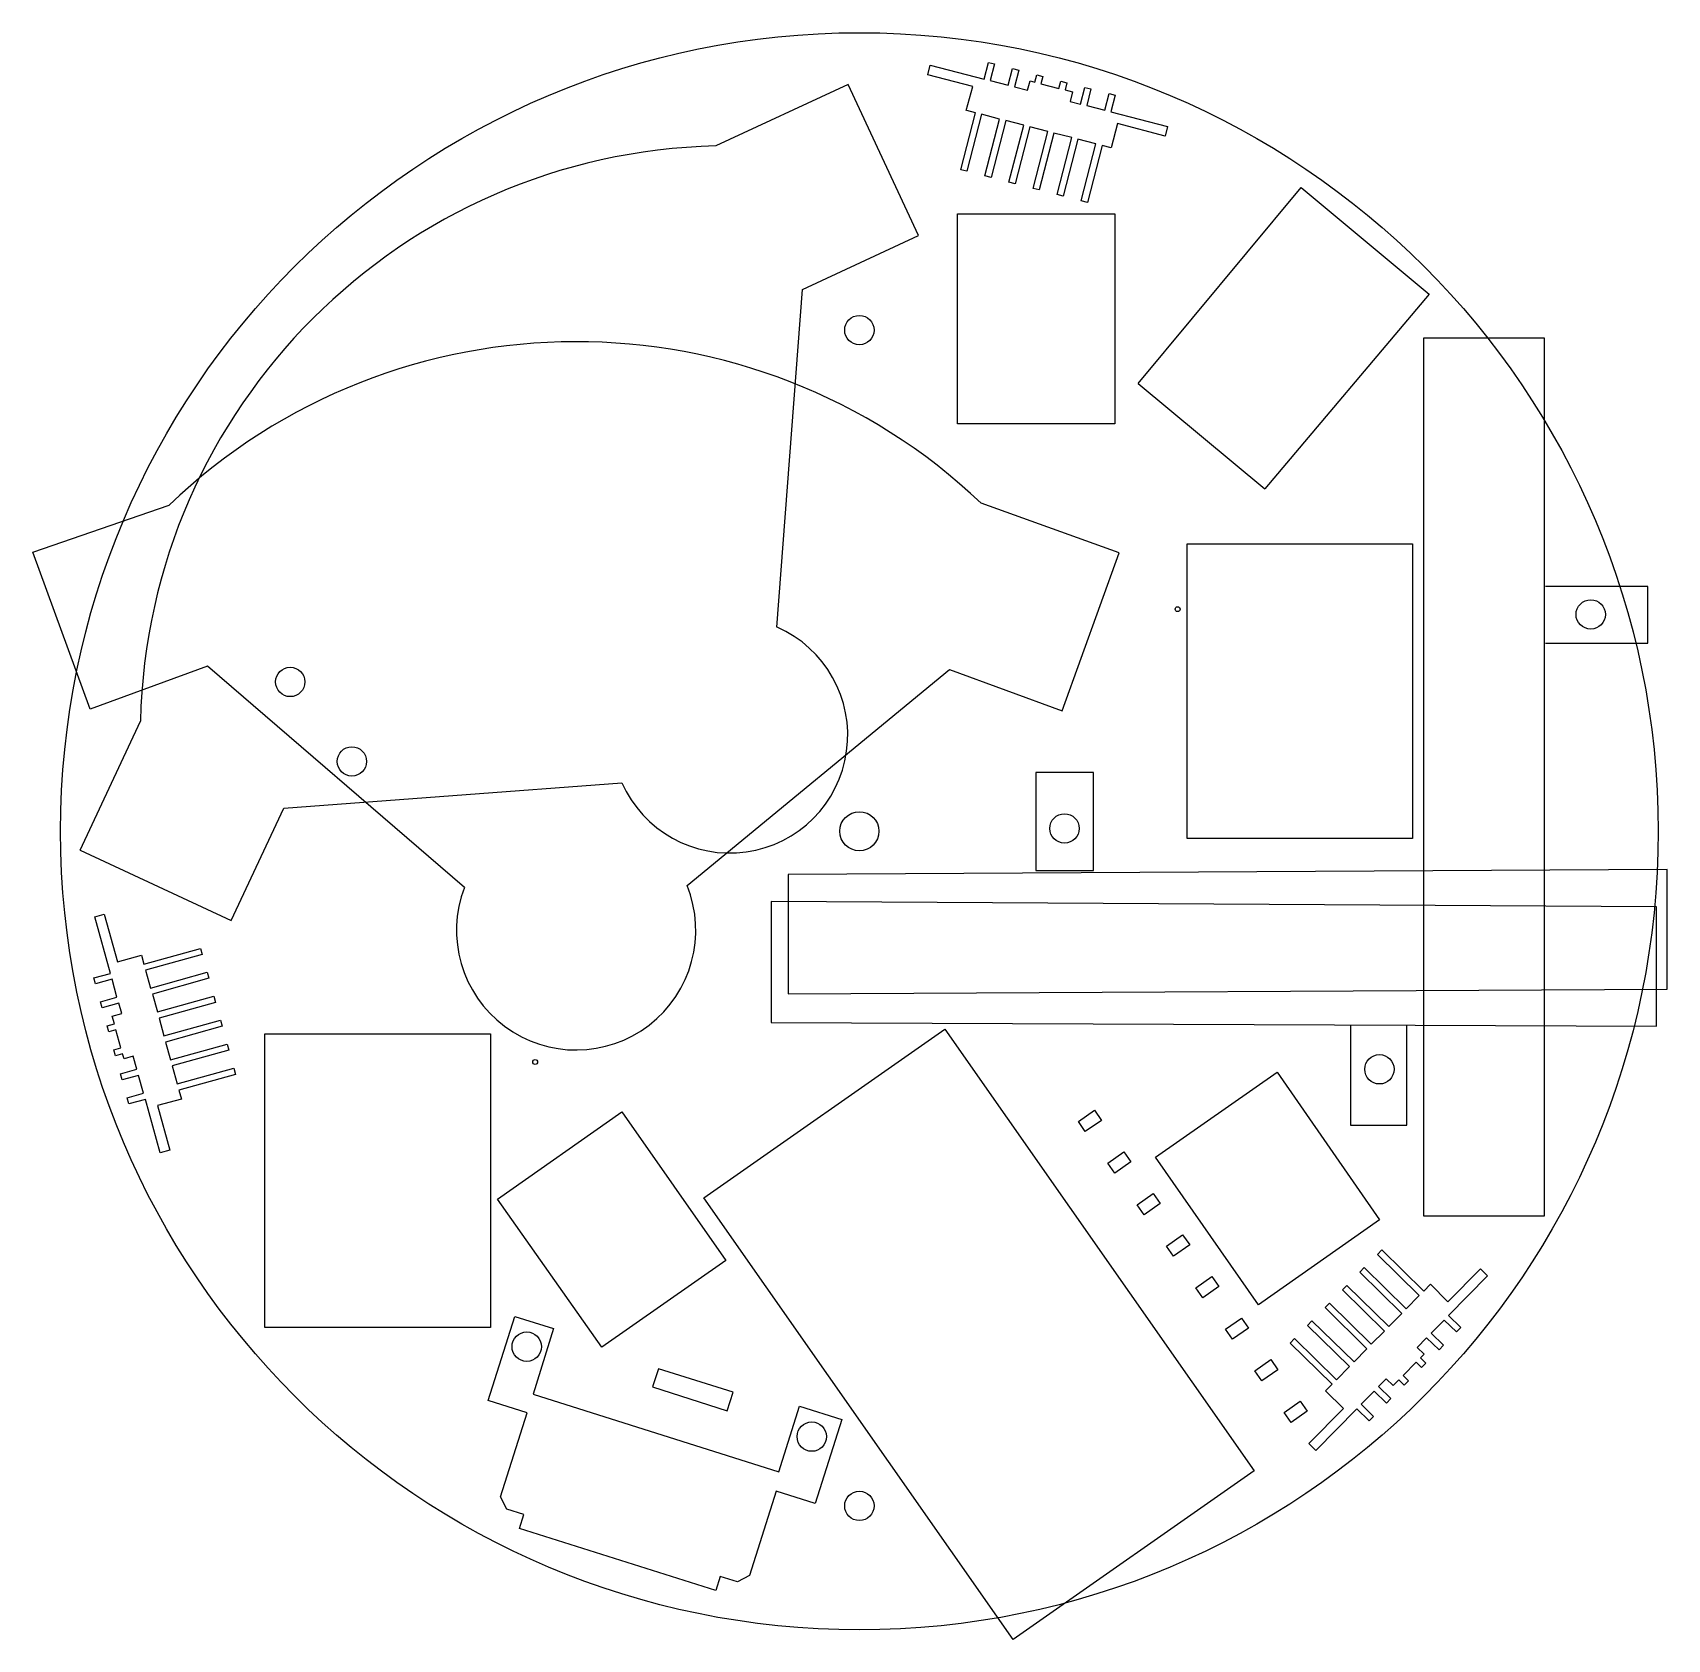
# Model space of a CAD drawing. Header units: millimetres. Extents: x -84 to 82, y -82 to 82.
import ezdxf

# ---------------------------------------------------------------- set-up
doc = ezdxf.new("R2010")
doc.units = ezdxf.units.MM
doc.layers.get('0').update_dxf_attribs({"linetype": 'CONTINUOUS'})

msp = doc.modelspace()

# ---------------------------------------------------------------- linework, layer by layer
for p, q in [((12.73, 76.77), (13.17, 78.47)), ((13.17, 78.47), (13.8, 78.31)), ((6.98, 77.21), (7.23, 78.18)), ((11.56, 76.02), (6.98, 77.21)), ((7.23, 78.18), (12.73, 76.77)), ((13.8, 78.31), (13.36, 76.61)), ((15.19, 76.14), (15.63, 77.84)), ((15.63, 77.84), (16.26, 77.68)), ((16.26, 77.68), (15.82, 75.98)), ((17.9, 76.46), (18.09, 77.19)), ((18.09, 77.19), (18.71, 77.03)), ((18.71, 77.03), (18.52, 76.29)), ((-1.16, 76.21), (-14.65, 69.94)), ((6.03, 60.81), (-1.16, 76.21)), ((10.91, 73.57), (11.56, 76.02)), ((13.36, 76.61), (15.19, 76.14)), ((15.82, 75.98), (17.16, 75.63)), ((17.16, 75.63), (17.41, 76.58)), ((17.41, 76.58), (17.9, 76.46)), ((18.52, 76.29), (20.36, 75.82)), ((20.36, 75.82), (20.55, 76.55)), ((20.55, 76.55), (21.17, 76.39)), ((21.17, 76.39), (20.98, 75.66)), ((20.98, 75.66), (21.76, 75.45)), ((21.76, 75.45), (21.51, 74.49)), ((22.57, 74.21), (23.01, 75.92)), ((23.01, 75.92), (23.63, 75.76)), ((23.63, 75.76), (23.2, 74.07)), ((25.03, 73.59), (25.48, 75.29)), ((25.48, 75.29), (26.09, 75.13)), ((26.09, 75.13), (25.65, 73.43)), ((11.84, 73.33), (10.97, 73.56)), ((21.51, 74.49), (22.57, 74.21)), ((23.2, 74.07), (25.03, 73.59)), ((25.65, 73.43), (31.43, 71.93)), ((10.34, 67.52), (11.84, 73.33)), ((12.47, 73.17), (10.97, 67.36)), ((14.31, 72.69), (12.47, 73.17)), ((12.81, 66.88), (14.31, 72.69)), ((14.93, 72.53), (13.43, 66.72)), ((16.77, 72.06), (14.93, 72.53)), ((15.26, 66.25), (16.77, 72.06)), ((17.38, 71.9), (15.88, 66.09)), ((19.22, 71.41), (17.38, 71.9)), ((26.32, 72.22), (25.68, 69.75)), ((31.19, 70.95), (26.32, 72.22)), ((31.43, 71.93), (31.19, 70.95)), ((17.72, 65.61), (19.22, 71.41)), ((19.85, 71.25), (18.34, 65.45)), ((21.67, 70.79), (19.85, 71.25)), ((20.19, 64.98), (21.67, 70.79)), ((22.3, 70.63), (20.8, 64.82)), ((24.14, 70.16), (22.3, 70.63)), ((22.64, 64.34), (24.14, 70.16)), ((24.76, 69.99), (23.26, 64.18)), ((25.68, 69.75), (24.76, 69.99)), ((10.97, 67.36), (10.34, 67.52)), ((13.43, 66.72), (12.81, 66.88)), ((15.88, 66.09), (15.26, 66.25)), ((18.34, 65.45), (17.72, 65.61)), ((28.46, 45.7), (45.07, 65.69)), ((45.07, 65.69), (58.15, 54.83)), ((20.8, 64.82), (20.19, 64.98)), ((23.26, 64.18), (22.64, 64.34)), ((10, 41.57), (10, 63)), ((10, 63), (26.08, 63)), ((26.08, 63), (26.08, 41.57)), ((-5.81, 55.28), (6.03, 60.81)), ((-8.41, 20.83), (-5.81, 55.28)), ((58.15, 54.83), (41.38, 34.96)), ((57.56, 50.31), (57.56, -39.25)), ((69.91, 50.31), (57.56, 50.31)), ((69.91, -39.25), (69.91, 50.31)), ((28.46, 45.7), (41.38, 34.96)), ((26.08, 41.57), (10, 41.57)), ((26.5, 28.4), (12.44, 33.47)), ((-84.35, 28.47), (-70.43, 33.29)), ((-78.48, 12.45), (-84.35, 28.47)), ((20.7, 12.3), (26.5, 28.4)), ((33.43, -0.75), (33.43, 29.32)), ((33.43, 29.32), (56.42, 29.32)), ((56.42, 29.32), (56.42, -0.75)), ((80.43, 24.99), (70, 24.99)), ((80.43, 19.21), (80.43, 24.99)), ((70, 19.21), (80.43, 19.21)), ((-66.51, 16.84), (-78.48, 12.45)), ((-40.29, -5.73), (-66.51, 16.84)), ((-17.58, -5.54), (9.19, 16.52)), ((9.19, 16.52), (20.7, 12.3)), ((-79.5, -1.93), (-73.36, 11.22)), ((18.02, 6), (18.02, -4)), ((23.9, 6), (18.02, 6)), ((23.9, -4), (23.9, 6)), ((-58.74, 2.36), (-24.23, 4.96)), ((-64.09, -9.12), (-58.74, 2.36)), ((56.42, -0.75), (33.43, -0.75)), ((56.42, -0.75), (33.43, -0.75)), ((-79.5, -1.93), (-64.09, -9.12)), ((82.43, -3.9), (-7.26, -4.41)), ((-7.26, -4.41), (-7.26, -16.6)), ((18.02, -4), (23.9, -4)), ((82.43, -16.13), (82.43, -3.9)), ((81.34, -7.7), (-8.99, -7.18)), ((-8.99, -7.18), (-8.99, -19.5)), ((81.34, -19.89), (81.34, -7.7)), ((-78.01, -8.74), (-77.04, -8.47)), ((-76.42, -14.5), (-78.01, -8.74)), ((-77.04, -8.47), (-75.7, -13.32)), ((-75.7, -13.32), (-73.25, -12.63)), ((-73.25, -12.63), (-73, -13.55)), ((-73, -13.55), (-67.22, -11.95)), ((-67.04, -12.56), (-72.83, -14.17)), ((-67.22, -11.95), (-67.04, -12.56)), ((-78.11, -14.96), (-76.42, -14.5)), ((-77.94, -15.58), (-78.11, -14.96)), ((-72.83, -14.17), (-72.32, -16)), ((-72.32, -16), (-66.54, -14.39)), ((-66.37, -15), (-72.14, -16.63)), ((-66.54, -14.39), (-66.37, -15)), ((-76.25, -15.11), (-77.94, -15.58)), ((-75.75, -16.94), (-76.25, -15.11)), ((-72.14, -16.63), (-71.63, -18.44)), ((-7.26, -16.6), (82.43, -16.13)), ((-77.43, -17.41), (-75.75, -16.94)), ((-77.26, -18.03), (-77.43, -17.41)), ((-75.55, -17.56), (-77.26, -18.03)), ((-75.26, -18.61), (-75.55, -17.56)), ((-71.63, -18.44), (-65.86, -16.84)), ((-65.69, -17.46), (-71.46, -19.06)), ((-65.86, -16.84), (-65.69, -17.46)), ((-76.75, -19.86), (-76.01, -19.66)), ((-76.58, -20.48), (-76.75, -19.86)), ((-76.23, -18.88), (-75.26, -18.61)), ((-76.01, -19.66), (-76.23, -18.88)), ((-71.46, -19.06), (-70.96, -20.89)), ((-70.96, -20.89), (-65.18, -19.29)), ((-65.01, -19.9), (-70.79, -21.51)), ((-65.18, -19.29), (-65.01, -19.9)), ((-8.99, -19.5), (81.34, -19.89)), ((50.11, -19.78), (50.11, -30)), ((55.86, -30), (55.86, -19.78)), ((-75.85, -20.27), (-76.58, -20.48)), ((-75.34, -22.11), (-75.85, -20.27)), ((-70.79, -21.51), (-70.28, -23.34)), ((-60.67, -20.67), (-37.63, -20.67)), ((-60.67, -50.66), (-60.67, -20.67)), ((-37.63, -20.67), (-37.63, -50.66)), ((-15.87, -37.41), (8.71, -20.21)), ((8.71, -20.21), (40.27, -65.26)), ((-76.07, -22.31), (-75.34, -22.11)), ((-75.9, -22.93), (-76.07, -22.31)), ((-75.17, -22.72), (-75.9, -22.93)), ((-75.03, -23.21), (-75.17, -22.72)), ((-74.08, -22.95), (-75.03, -23.21)), ((-73.71, -24.29), (-74.08, -22.95)), ((-70.28, -23.34), (-64.5, -21.73)), ((-64.33, -22.35), (-70.11, -23.95)), ((-64.5, -21.73), (-64.33, -22.35)), ((-75.4, -24.76), (-73.71, -24.29)), ((-75.23, -25.38), (-75.4, -24.76)), ((-73.54, -24.91), (-75.23, -25.38)), ((-73.03, -26.73), (-73.54, -24.91)), ((-70.11, -23.95), (-69.61, -25.78)), ((-69.61, -25.78), (-63.83, -24.18)), ((-63.65, -24.81), (-69.43, -26.41)), ((-63.83, -24.18), (-63.65, -24.81)), ((30.2, -33.25), (42.63, -24.59)), ((42.63, -24.59), (53.06, -39.67)), ((-69.43, -26.41), (-69.17, -27.33)), ((-74.72, -27.2), (-73.03, -26.73)), ((-74.54, -27.83), (-74.72, -27.2)), ((-72.85, -27.36), (-74.54, -27.83)), ((-71.33, -32.83), (-72.85, -27.36)), ((-69.17, -27.33), (-71.62, -28)), ((-71.62, -28), (-70.36, -32.56)), ((-36.91, -37.55), (-24.23, -28.63)), ((-24.23, -28.63), (-13.63, -43.79)), ((22.34, -29.63), (23.98, -28.48)), ((23.05, -30.65), (22.34, -29.63)), ((24.69, -29.51), (23.05, -30.65)), ((23.98, -28.48), (24.69, -29.51)), ((50.11, -30), (55.86, -30)), ((-70.36, -32.56), (-71.33, -32.83)), ((25.34, -33.87), (26.97, -32.72)), ((26.97, -32.72), (27.69, -33.74)), ((40.72, -48.32), (30.2, -33.25)), ((26.05, -34.89), (25.34, -33.87)), ((27.69, -33.74), (26.05, -34.89)), ((-26.28, -52.64), (-36.91, -37.55)), ((15.69, -82.47), (-15.87, -37.41)), ((28.34, -38.11), (29.97, -36.96)), ((29.05, -39.13), (28.34, -38.11)), ((30.69, -37.98), (29.05, -39.13)), ((29.97, -36.96), (30.69, -37.98)), ((53.06, -39.67), (40.72, -48.32)), ((57.56, -39.25), (69.91, -39.25)), ((31.35, -42.34), (32.98, -41.19)), ((32.98, -41.19), (33.7, -42.22)), ((32.06, -43.37), (31.35, -42.34)), ((33.7, -42.22), (32.06, -43.37)), ((52.85, -43.18), (53.31, -42.72)), ((57.13, -47.39), (52.85, -43.18)), ((53.31, -42.72), (57.58, -46.92)), ((-13.63, -43.79), (-26.28, -52.64)), ((51.07, -44.99), (51.52, -44.53)), ((55.35, -49.2), (51.07, -44.99)), ((51.52, -44.53), (55.8, -48.74)), ((60.05, -48.02), (63.37, -44.65)), ((63.37, -44.65), (64.09, -45.36)), ((34.34, -46.59), (35.97, -45.44)), ((35.05, -47.61), (34.34, -46.59)), ((36.69, -46.47), (35.05, -47.61)), ((35.97, -45.44), (36.69, -46.47)), ((49.29, -46.8), (49.74, -46.34)), ((49.74, -46.34), (54.02, -50.55)), ((57.58, -46.92), (58.26, -46.23)), ((58.26, -46.23), (60.05, -48.02)), ((64.09, -45.36), (60.12, -49.41)), ((47.51, -48.61), (47.96, -48.16)), ((47.96, -48.16), (52.23, -52.35)), ((53.57, -51.01), (49.29, -46.8)), ((55.8, -48.74), (57.13, -47.39)), ((-37.88, -58.09), (-35.17, -49.53)), ((-35.17, -49.53), (-31.21, -50.76)), ((37.35, -50.83), (38.98, -49.68)), ((38.98, -49.68), (39.7, -50.71)), ((45.73, -50.43), (46.18, -49.97)), ((46.18, -49.97), (50.47, -54.16)), ((51.78, -52.82), (47.51, -48.61)), ((54.02, -50.55), (55.35, -49.2)), ((59.66, -49.88), (58.34, -51.23)), ((60.92, -51.1), (59.66, -49.88)), ((60.12, -49.41), (61.37, -50.64)), ((-37.63, -50.66), (-60.67, -50.66)), ((-31.21, -50.76), (-33.3, -57.45)), ((38.06, -51.85), (37.35, -50.83)), ((39.7, -50.71), (38.06, -51.85)), ((50.01, -54.63), (45.73, -50.43)), ((52.23, -52.35), (53.57, -51.01)), ((57.88, -51.69), (56.91, -52.68)), ((59.14, -52.92), (57.88, -51.69)), ((58.34, -51.23), (59.59, -52.46)), ((61.37, -50.64), (60.92, -51.1)), ((43.95, -52.24), (44.4, -51.78)), ((48.23, -56.44), (43.95, -52.24)), ((44.4, -51.78), (48.68, -55.99)), ((50.47, -54.16), (51.78, -52.82)), ((56.91, -52.68), (57.62, -53.37)), ((59.59, -52.46), (59.14, -52.92)), ((-20.5, -54.85), (-21.1, -56.69)), ((-12.89, -57.25), (-20.5, -54.85)), ((40.34, -55.07), (41.98, -53.92)), ((42.69, -54.95), (41.06, -56.1)), ((41.98, -53.92), (42.69, -54.95)), ((48.68, -55.99), (50.01, -54.63)), ((56.81, -54.19), (55.48, -55.55)), ((57.35, -54.72), (56.81, -54.19)), ((57.62, -53.37), (57.26, -53.73)), ((57.26, -53.73), (57.8, -54.27)), ((57.8, -54.27), (57.35, -54.72)), ((-21.1, -56.69), (-13.48, -59.16)), ((41.06, -56.1), (40.34, -55.07)), ((47.56, -57.12), (48.23, -56.44)), ((53.75, -55.87), (52.98, -56.65)), ((52.98, -56.65), (54.24, -57.89)), ((54.46, -56.57), (53.75, -55.87)), ((55.03, -56), (54.46, -56.57)), ((55.57, -56.54), (55.03, -56)), ((55.48, -55.55), (56.02, -56.08)), ((56.02, -56.08), (55.57, -56.54)), ((-33.91, -59.35), (-37.88, -58.09)), ((-33.3, -57.45), (-8.21, -65.36)), ((-13.48, -59.16), (-12.89, -57.25)), ((43.34, -59.31), (44.98, -58.16)), ((44.98, -58.16), (45.69, -59.19)), ((49.38, -58.9), (47.56, -57.12)), ((52.54, -57.13), (51.21, -58.47)), ((53.79, -58.35), (52.54, -57.13)), ((54.24, -57.89), (53.79, -58.35)), ((-36.62, -67.93), (-33.91, -59.35)), ((-8.21, -65.36), (-6.11, -58.68)), ((-6.11, -58.68), (-1.8, -60.03)), ((-1.8, -60.03), (-4.51, -68.62)), ((44.06, -60.33), (43.34, -59.31)), ((45.69, -59.19), (44.06, -60.33)), ((45.85, -62.48), (49.38, -58.9)), ((50.76, -58.93), (46.57, -63.19)), ((52.01, -60.16), (50.76, -58.93)), ((51.21, -58.47), (52.46, -59.71)), ((52.46, -59.71), (52.01, -60.16)), ((46.57, -63.19), (45.85, -62.48)), ((40.27, -65.26), (15.69, -82.47)), ((-35.96, -69.19), (-36.62, -67.93)), ((-8.49, -67.36), (-11.2, -75.95)), ((-4.51, -68.62), (-8.49, -67.36)), ((-34.22, -69.74), (-35.96, -69.19)), ((-34.67, -71.17), (-34.22, -69.74)), ((-14.65, -77.48), (-34.67, -71.17)), ((-14.2, -76.05), (-14.65, -77.48)), ((-12.45, -76.6), (-14.2, -76.05)), ((-11.2, -75.95), (-12.45, -76.6))]:
    msp.add_line(p, q)
for centre, radius in [((0, 0), 81.5), ((0, 51.15), 1.5), ((74.62, 22.13), 1.5), ((32.47, 22.67), 0.25), ((-58.07, 15.24), 1.5), ((-51.78, 7.13), 1.5), ((0, 0), 2), ((20.93, 0.29), 1.5), ((-33.08, -23.55), 0.25), ((53.06, -24.29), 1.5), ((-33.94, -52.6), 1.5), ((-4.86, -61.78), 1.5), ((0, -68.85), 1.5)]:
    msp.add_circle(centre, radius)
for centre, radius, start, end in [((-13.22, 9.81), 60.15, 91.3585, 178.6572), ((-28.9, -10.11), 60.07, 46.5099, 133.7381), ((-13.22, 9.81), 12.03, -156.2157, 66.3992), ((-28.9, -10.11), 12.21, -201.0507, 22.0124)]:
    msp.add_arc(centre, radius, start, end)

doc.saveas('drawing.dxf')
